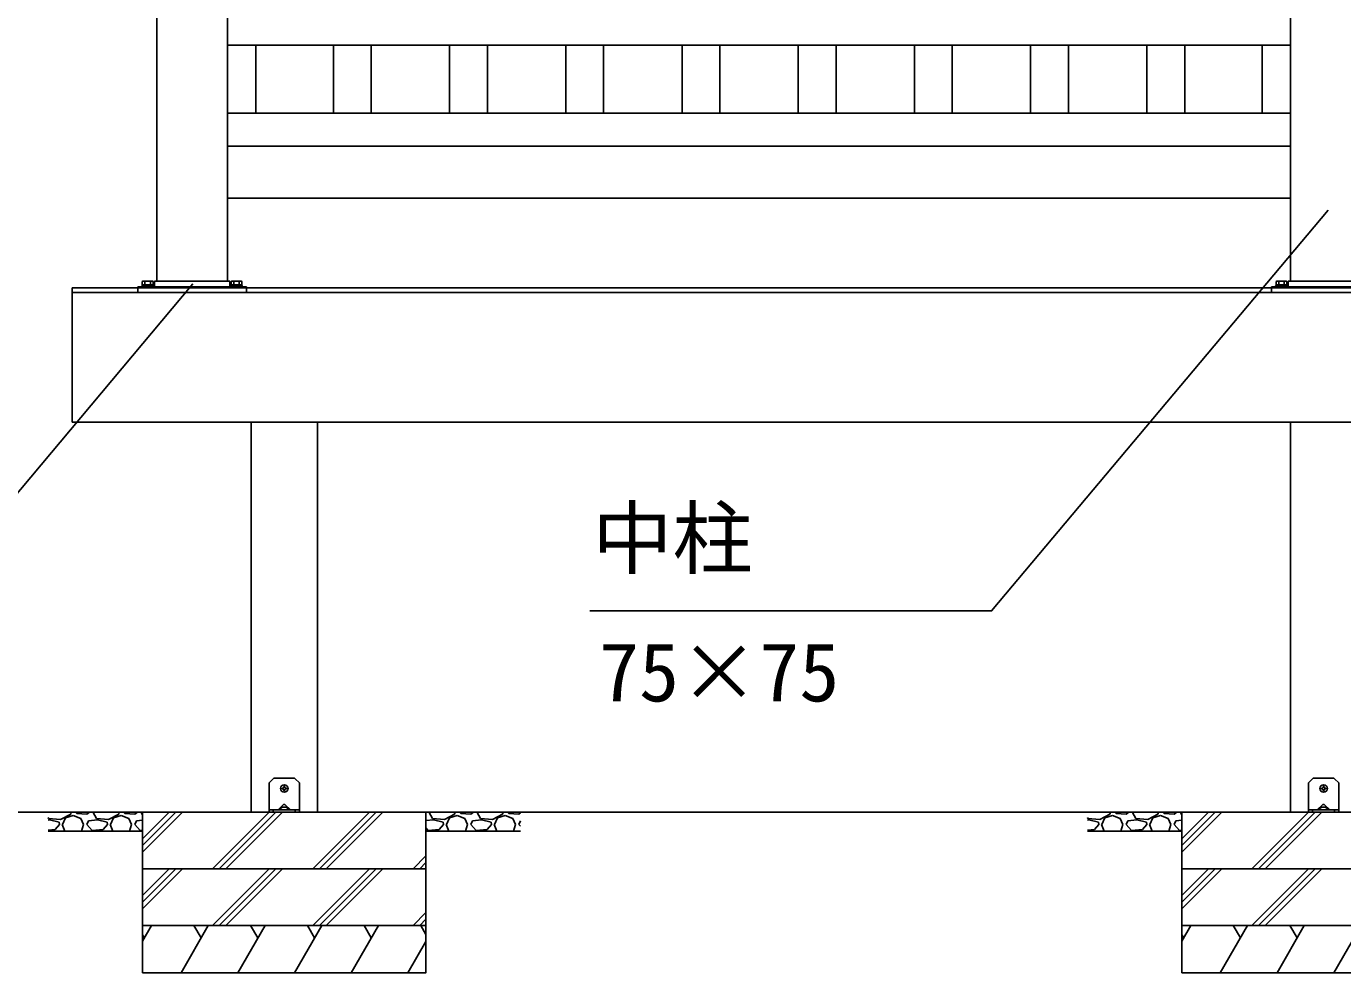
# Model space of a CAD drawing. Units: millimetres, scale not verified. Extents: x -4375 to 4375, y -6499 to 6473.
# Drawn here: x -1375 to 18, y 81 to 1083 of the extents above; entities that cross this region are included whole.
import ezdxf
from ezdxf.enums import TextEntityAlignment as Align

# ---------------------------------------------------------------- set-up
doc = ezdxf.new("R2010")
doc.units = ezdxf.units.MM
doc.header["$LTSCALE"] = 30
for name, color, linetype in [('0-2_YKK_13', 4, 'Continuous'), ('0-3_YKK_A1', 4, 'Continuous'), ('0-4_YKK_D', 6, 'Continuous')]:
    doc.layers.add(name, color=color, linetype=linetype)
doc.styles.add('ＭＳ ゴシック', font='')
doc.styles.get('ＭＳ ゴシック').set_extended_font_data('MS Gothic')

msp = doc.modelspace()

# ---------------------------------------------------------------- linework, layer by layer
at = {"layer": '0-2_YKK_13'}
for p, q in [((-1118.5, 281.8), (-1114.09, 286.21)), ((-1118.5, 253.8), (-1118.5, 281.8)), ((-1112.67, 286.8), (-1092.33, 286.8)), ((-1090.91, 286.21), (-1086.5, 281.8)), ((-1086.5, 253.8), (-1086.5, 281.8)), ((-14.09, 286.21), (-18.5, 281.8)), ((-18.5, 253.8), (-18.5, 281.8)), ((7.67, 286.8), (-12.67, 286.8)), ((13.5, 281.8), (9.09, 286.21)), ((13.5, 253.8), (13.5, 281.8)), ((-1104.75, 276.3), (-1103.64, 276.32)), ((-1104.75, 275.3), (-1103.64, 275.28)), ((-1103.64, 276.32), (-1103.12, 276.42)), ((-1103.64, 275.28), (-1103.12, 275.18)), ((-1103.02, 276.94), (-1103.12, 276.42)), ((-1103.02, 274.66), (-1103.12, 275.18)), ((-1103, 278.04), (-1103.02, 276.94)), ((-1103, 273.56), (-1103.02, 274.66)), ((-1102, 278.04), (-1101.98, 276.94)), ((-1102, 273.56), (-1101.98, 274.66)), ((-1101.98, 276.94), (-1101.88, 276.42)), ((-1101.98, 274.66), (-1101.88, 275.18)), ((-1101.36, 276.32), (-1101.88, 276.42)), ((-1101.36, 275.28), (-1101.88, 275.18)), ((-1100.26, 276.3), (-1101.36, 276.32)), ((-1100.26, 275.3), (-1101.36, 275.28)), ((-4.75, 276.3), (-3.64, 276.32)), ((-4.75, 275.3), (-3.64, 275.28)), ((-3.64, 276.32), (-3.12, 276.42)), ((-3.64, 275.28), (-3.12, 275.18)), ((-3.02, 276.94), (-3.12, 276.42)), ((-3.02, 274.66), (-3.12, 275.18)), ((-3, 278.04), (-3.02, 276.94)), ((-3, 273.56), (-3.02, 274.66)), ((-2, 278.04), (-1.98, 276.94)), ((-2, 273.56), (-1.98, 274.66)), ((-1.98, 276.94), (-1.88, 276.42)), ((-1.98, 274.66), (-1.88, 275.18)), ((-1.36, 276.32), (-1.88, 276.42)), ((-1.36, 275.28), (-1.88, 275.18)), ((-0.26, 276.3), (-1.36, 276.32)), ((-0.26, 275.3), (-1.36, 275.28)), ((-1118.5, 253.8), (-1118.5, 253.3)), ((-1118.5, 253.3), (-1118.5, 250.8)), ((-1114.09, 253.3), (-1118.5, 253.3)), ((-1118.5, 250.8), (-1114.09, 250.8)), ((-1112.67, 253.3), (-1114.09, 253.3)), ((-1114.09, 253.3), (-1114.09, 250.8)), ((-1114.09, 250.8), (-1112.67, 250.8)), ((-1112.67, 253.3), (-1092.33, 253.3)), ((-1112.67, 250.8), (-1092.33, 250.8)), ((-1108.4, 253.8), (-1103.94, 258.26)), ((-1106.5, 254.22), (-1106.5, 253.8)), ((-1099, 253.3), (-1106, 253.3)), ((-1101.06, 258.26), (-1096.6, 253.8)), ((-1098.5, 254.22), (-1098.5, 253.8)), ((-1090.91, 253.3), (-1092.33, 253.3)), ((-1092.33, 250.8), (-1090.91, 250.8)), ((-1090.91, 250.8), (-1090.91, 253.3)), ((-1090.91, 250.8), (-1086.5, 250.8)), ((-1086.5, 253.3), (-1086.5, 253.8)), ((-18.5, 253.3), (-18.5, 253.8)), ((-14.09, 250.8), (-18.5, 250.8)), ((-14.09, 253.3), (-12.67, 253.3)), ((-14.09, 250.8), (-14.09, 253.3)), ((-12.67, 250.8), (-14.09, 250.8)), ((7.67, 253.3), (-12.67, 253.3)), ((7.67, 250.8), (-12.67, 250.8)), ((-3.94, 258.26), (-8.4, 253.8)), ((-6.5, 254.22), (-6.5, 253.8)), ((-6, 253.3), (1, 253.3)), ((3.4, 253.8), (-1.06, 258.26)), ((1.5, 254.22), (1.5, 253.8)), ((7.67, 253.3), (9.09, 253.3)), ((9.09, 250.8), (7.67, 250.8)), ((9.09, 253.3), (13.5, 253.3)), ((9.09, 253.3), (9.09, 250.8)), ((13.5, 250.8), (9.09, 250.8)), ((13.5, 253.8), (13.5, 253.3)), ((13.5, 253.3), (13.5, 250.8))]:
    msp.add_line(p, q, dxfattribs=at)
for points in [[(-1086.5, 250.8), (-1086.5, 253.3), (-1090.91, 253.3)], [(-18.5, 250.8), (-18.5, 253.3), (-14.09, 253.3)]]:
    msp.add_lwpolyline(points, dxfattribs=at)
for centre in [(-1102.5, 275.8), (-2.5, 275.8)]:
    msp.add_circle(centre, 4, dxfattribs=at)
for centre, radius, start, end in [((-1112.67, 284.8), 2, 90, 135), ((-1092.33, 284.8), 2, 45, 90), ((-12.67, 284.8), 2, 90, 135), ((7.67, 284.8), 2, 45, 90), ((-1102.5, 275.8), 2.3, 167.44414, 192.55586), ((-1102.5, 275.8), 2.3, 77.44414, 102.55586), ((-1102.5, 275.8), 2.3, 257.44414, 282.55586), ((-1102.5, 275.8), 2.3, 347.44414, 12.55586), ((-2.5, 275.8), 2.3, 167.44414, 192.55586), ((-2.5, 275.8), 2.3, 77.44414, 102.55586), ((-2.5, 275.8), 2.3, 257.44414, 282.55586), ((-2.5, 275.8), 2.3, 347.44414, 12.55586), ((-1105.5, 254.22), 1, 126.03188, 180), ((-1106, 253.8), 0.5, 180, 270), ((-1102.5, 250.1), 6.1, 53.96812, 126.03188), ((-1099, 253.8), 0.5, 270, 0), ((-1099.5, 254.22), 1, 0, 53.96812), ((-5.5, 254.22), 1, 126.03188, 180), ((-6, 253.8), 0.5, 180, 270), ((-2.5, 250.1), 6.1, 53.96812, 126.03188), ((1, 253.8), 0.5, 270, 0), ((0.5, 254.22), 1, 0, 53.96812)]:
    msp.add_arc(centre, radius, start, end, dxfattribs=at)
for centre, major_axis, ratio, start_param, end_param in [((-1107.9, 253.8), (-0.688, -0.425), 0.381966, 5.2659633, 6.8367597), ((-1102.5, 255.37), (0, -3.54), 0.707107, 2.5261129, 3.7570724), ((-1097.1, 253.8), (-0.688, 0.425), 0.381966, 2.5880183, 4.1588146), ((-7.9, 253.8), (0.688, 0.425), 0.381966, 2.1243707, 3.695167), ((-2.5, 255.37), (0, -3.54), 0.707107, 2.5261129, 3.7570724), ((2.9, 253.8), (0.688, -0.425), 0.381966, 5.7296109, 7.3004073)]:
    msp.add_ellipse(centre, major_axis=major_axis, ratio=ratio, start_param=start_param, end_param=end_param, dxfattribs=at)
at = {"layer": '0-3_YKK_A1'}
for p, q in [((-1237.5, 812.8), (-1237.5, 1620.8)), ((-1162.5, 1620.8), (-1162.5, 812.8)), ((-37.5, 812.8), (-37.5, 1620.8)), ((-1162.5, 1062.8), (-37.5, 1062.8)), ((-1132.5, 1062.8), (-1132.5, 990.8)), ((-1050.5, 1062.8), (-1050.5, 990.8)), ((-1010.5, 1062.8), (-1010.5, 990.8)), ((-927.5, 1062.8), (-927.5, 990.8)), ((-887.5, 1062.8), (-887.5, 990.8)), ((-804.5, 1062.8), (-804.5, 990.8)), ((-764.5, 1062.8), (-764.5, 990.8)), ((-681.5, 1062.8), (-681.5, 990.8)), ((-641.5, 1062.8), (-641.5, 990.8)), ((-558.5, 1062.8), (-558.5, 990.8)), ((-518.5, 1062.8), (-518.5, 990.8)), ((-435.5, 1062.8), (-435.5, 990.8)), ((-395.5, 1062.8), (-395.5, 990.8)), ((-312.5, 1062.8), (-312.5, 990.8)), ((-272.5, 1062.8), (-272.5, 990.8)), ((-189.5, 1062.8), (-189.5, 990.8)), ((-149.5, 1062.8), (-149.5, 990.8)), ((-67.5, 1062.8), (-67.5, 990.8)), ((-1162.5, 990.8), (-37.5, 990.8)), ((-37.5, 955.8), (-1162.5, 955.8)), ((-1162.5, 900.8), (-37.5, 900.8)), ((-1252, 813), (-1252.77, 812.55)), ((-1252.77, 812.55), (-1252.77, 809)), ((-1241.23, 809), (-1252.77, 809)), ((-1242, 813), (-1252, 813)), ((-1249.89, 812.55), (-1249.89, 809)), ((-1244.11, 812.55), (-1244.11, 809)), ((-1242, 813), (-1241.23, 812.55)), ((-1241.23, 812.55), (-1241.23, 809)), ((-1240, 812.8), (-1240, 806.8)), ((-1240, 812.8), (-1160, 812.8)), ((-1160, 812.8), (-1160, 806.8)), ((-1158, 813), (-1158.77, 812.55)), ((-1158.77, 812.55), (-1158.77, 809)), ((-1147.23, 809), (-1158.77, 809)), ((-1148, 813), (-1158, 813)), ((-1155.89, 812.55), (-1155.89, 809)), ((-1150.11, 812.55), (-1150.11, 809)), ((-1148, 813), (-1147.23, 812.55)), ((-1147.23, 812.55), (-1147.23, 809)), ((-52, 813), (-52.77, 812.55)), ((-52.77, 812.55), (-52.77, 809)), ((-41.23, 809), (-52.77, 809)), ((-42, 813), (-52, 813)), ((-49.89, 812.55), (-49.89, 809)), ((-44.11, 812.55), (-44.11, 809)), ((-42, 813), (-41.23, 812.55)), ((-41.23, 812.55), (-41.23, 809)), ((-40, 812.8), (-40, 806.8)), ((-40, 812.8), (40, 812.8)), ((1322, 805.8), (-1327, 805.8)), ((-1327, 805.8), (-1327, 663.8)), ((1322, 800.8), (-1327, 800.8)), ((-1257.5, 806.8), (-1142.5, 806.8)), ((-1257.5, 806.8), (-1257.5, 805.8)), ((-1257.5, 805.8), (-1142.5, 805.8)), ((-1257.5, 805.8), (-1257.5, 800.8)), ((-1142.5, 805.8), (-1257.5, 805.8)), ((-1142.5, 806.8), (-1142.5, 805.8)), ((-1142.5, 805.8), (-1142.5, 800.8)), ((-57.5, 806.8), (57.5, 806.8)), ((-57.5, 806.8), (-57.5, 805.8)), ((57.5, 805.8), (-57.5, 805.8)), ((-57.5, 805.8), (57.5, 805.8)), ((-57.5, 805.8), (-57.5, 800.8)), ((1322, 663.8), (-1327, 663.8)), ((-1137.58, 663.8), (-1137.58, 250.8)), ((-1067.42, 663.8), (-1067.42, 250.8)), ((-37.58, 663.8), (-37.58, 250.8)), ((1984.09, 250.8), (-1616.31, 250.8)), ((-1252.5, 250.8), (-1352.5, 250.8)), ((-1327.94, 250.8), (-1328.54, 248.7)), ((-1322.61, 250.8), (-1321.94, 249.21)), ((-1311.27, 248.7), (-1308.56, 250.8)), ((-1304.66, 250.23), (-1304.15, 250.8)), ((-1277.14, 250.8), (-1277.74, 248.7)), ((-1271.81, 250.8), (-1271.14, 249.21)), ((-1260.47, 248.7), (-1257.76, 250.8)), ((-1253.86, 250.23), (-1253.35, 250.8)), ((-1252.5, 222.69), (-1224.39, 250.8)), ((-1252.5, 215.62), (-1217.32, 250.8)), ((-1252.5, 208.55), (-1210.25, 250.8)), ((-1178.33, 190.8), (-1118.33, 250.8)), ((-1171.26, 190.8), (-1111.26, 250.8)), ((-1164.19, 190.8), (-1104.19, 250.8)), ((-1137.58, 250.8), (-1067.42, 250.8)), ((-1072.26, 190.8), (-1012.26, 250.8)), ((-1065.19, 190.8), (-1005.19, 250.8)), ((-1058.12, 190.8), (-998.12, 250.8)), ((-952.5, 250.8), (-852.5, 250.8)), ((-949.06, 250.23), (-948.55, 250.8)), ((-921.54, 250.8), (-922.14, 248.7)), ((-916.21, 250.8), (-915.54, 249.21)), ((-904.87, 248.7), (-902.16, 250.8)), ((-898.26, 250.23), (-897.75, 250.8)), ((-870.74, 250.8), (-871.34, 248.7)), ((-865.41, 250.8), (-864.74, 249.21)), ((-152.5, 250.8), (-252.5, 250.8)), ((-227.94, 250.8), (-228.54, 248.7)), ((-222.61, 250.8), (-221.94, 249.21)), ((-211.27, 248.7), (-208.56, 250.8)), ((-204.66, 250.23), (-204.15, 250.8)), ((-177.14, 250.8), (-177.74, 248.7)), ((-171.81, 250.8), (-171.14, 249.21)), ((-160.47, 248.7), (-157.76, 250.8)), ((-153.86, 250.23), (-153.35, 250.8)), ((-152.5, 222.69), (-124.39, 250.8)), ((-152.5, 215.62), (-117.32, 250.8)), ((-152.5, 208.55), (-110.25, 250.8)), ((-152.5, 190.8), (-152.5, 250.8)), ((-78.33, 190.8), (-18.33, 250.8)), ((-71.26, 190.8), (-11.26, 250.8)), ((-64.19, 190.8), (-4.19, 250.8)), ((32.58, 250.8), (-37.58, 250.8)), ((-1351.91, 244.13), (-1352.5, 245.15)), ((-1350.89, 242.61), (-1352.5, 242.44)), ((-1339.21, 243.12), (-1351.91, 244.13)), ((-1340.73, 240.07), (-1350.89, 242.61)), ((-1340.22, 237.53), (-1344.8, 232.45)), ((-1340.22, 237.53), (-1340.73, 240.07)), ((-1328.54, 248.7), (-1339.21, 243.12)), ((-1337.68, 237.53), (-1334.8, 230.8)), ((-1337.18, 237.53), (-1334.13, 244.64)), ((-1334.13, 244.64), (-1326, 247.18)), ((-1326, 247.18), (-1317.87, 244.13)), ((-1321.94, 249.21), (-1311.27, 248.7)), ((-1317.87, 244.13), (-1314.82, 237.53)), ((-1317.23, 230.8), (-1314.82, 237.53)), ((-1311.27, 237.53), (-1309.74, 241.59)), ((-1305.68, 231.43), (-1311.27, 237.53)), ((-1300.09, 242.61), (-1309.74, 241.59)), ((-1301.11, 244.13), (-1304.66, 250.23)), ((-1288.41, 243.12), (-1301.11, 244.13)), ((-1289.93, 240.07), (-1300.09, 242.61)), ((-1289.42, 237.53), (-1294, 232.45)), ((-1289.42, 237.53), (-1289.93, 240.07)), ((-1277.74, 248.7), (-1288.41, 243.12)), ((-1286.88, 237.53), (-1284, 230.8)), ((-1286.38, 237.53), (-1283.33, 244.64)), ((-1283.33, 244.64), (-1275.2, 247.18)), ((-1275.2, 247.18), (-1267.07, 244.13)), ((-1271.14, 249.21), (-1260.47, 248.7)), ((-1267.07, 244.13), (-1264.02, 237.53)), ((-1266.43, 230.8), (-1264.02, 237.53)), ((-1260.47, 237.53), (-1258.94, 241.59)), ((-1254.88, 231.43), (-1260.47, 237.53)), ((-1252.5, 242.27), (-1258.94, 241.59)), ((-1252.5, 247.89), (-1253.86, 250.23)), ((-944.49, 242.61), (-952.5, 241.77)), ((-945.51, 244.13), (-949.06, 250.23)), ((-932.81, 243.12), (-945.51, 244.13)), ((-934.33, 240.07), (-944.49, 242.61)), ((-933.82, 237.53), (-938.4, 232.45)), ((-933.82, 237.53), (-934.33, 240.07)), ((-922.14, 248.7), (-932.81, 243.12)), ((-931.28, 237.53), (-928.4, 230.8)), ((-930.78, 237.53), (-927.73, 244.64)), ((-927.73, 244.64), (-919.6, 247.18)), ((-919.6, 247.18), (-911.47, 244.13)), ((-915.54, 249.21), (-904.87, 248.7)), ((-911.47, 244.13), (-908.42, 237.53)), ((-910.83, 230.8), (-908.42, 237.53)), ((-904.87, 237.53), (-903.34, 241.59)), ((-899.28, 231.43), (-904.87, 237.53)), ((-893.69, 242.61), (-903.34, 241.59)), ((-894.71, 244.13), (-898.26, 250.23)), ((-882.01, 243.12), (-894.71, 244.13)), ((-883.53, 240.07), (-893.69, 242.61)), ((-883.02, 237.53), (-887.6, 232.45)), ((-883.02, 237.53), (-883.53, 240.07)), ((-871.34, 248.7), (-882.01, 243.12)), ((-880.48, 237.53), (-877.6, 230.8)), ((-879.98, 237.53), (-876.93, 244.64)), ((-876.93, 244.64), (-868.8, 247.18)), ((-868.8, 247.18), (-860.67, 244.13)), ((-864.74, 249.21), (-854.07, 248.7)), ((-860.67, 244.13), (-857.62, 237.53)), ((-860.03, 230.8), (-857.62, 237.53)), ((-854.07, 248.7), (-852.5, 249.92)), ((-854.07, 237.53), (-852.54, 241.59)), ((-852.5, 235.82), (-854.07, 237.53)), ((-852.5, 241.6), (-852.54, 241.59)), ((-251.91, 244.13), (-252.5, 245.15)), ((-250.89, 242.61), (-252.5, 242.44)), ((-239.21, 243.12), (-251.91, 244.13)), ((-240.73, 240.07), (-250.89, 242.61)), ((-240.22, 237.53), (-244.8, 232.45)), ((-240.22, 237.53), (-240.73, 240.07)), ((-228.54, 248.7), (-239.21, 243.12)), ((-237.68, 237.53), (-234.8, 230.8)), ((-237.18, 237.53), (-234.13, 244.64)), ((-234.13, 244.64), (-226, 247.18)), ((-226, 247.18), (-217.87, 244.13)), ((-221.94, 249.21), (-211.27, 248.7)), ((-217.87, 244.13), (-214.82, 237.53)), ((-217.23, 230.8), (-214.82, 237.53)), ((-211.27, 237.53), (-209.74, 241.59)), ((-205.68, 231.43), (-211.27, 237.53)), ((-200.09, 242.61), (-209.74, 241.59)), ((-201.11, 244.13), (-204.66, 250.23)), ((-188.41, 243.12), (-201.11, 244.13)), ((-189.93, 240.07), (-200.09, 242.61)), ((-189.42, 237.53), (-194, 232.45)), ((-189.42, 237.53), (-189.93, 240.07)), ((-177.74, 248.7), (-188.41, 243.12)), ((-186.88, 237.53), (-184, 230.8)), ((-186.38, 237.53), (-183.33, 244.64)), ((-183.33, 244.64), (-175.2, 247.18)), ((-175.2, 247.18), (-167.07, 244.13)), ((-171.14, 249.21), (-160.47, 248.7)), ((-167.07, 244.13), (-164.02, 237.53)), ((-166.43, 230.8), (-164.02, 237.53)), ((-160.47, 237.53), (-158.94, 241.59)), ((-154.88, 231.43), (-160.47, 237.53)), ((-152.5, 242.27), (-158.94, 241.59)), ((-152.5, 247.89), (-153.86, 250.23)), ((-1344.8, 232.45), (-1352.5, 231.78)), ((-1252.5, 230.8), (-1352.5, 230.8)), ((-1294, 232.45), (-1305.68, 231.43)), ((-1252.5, 231.64), (-1254.88, 231.43)), ((-950.08, 231.43), (-952.5, 234.07)), ((-952.5, 230.8), (-852.5, 230.8)), ((-938.4, 232.45), (-950.08, 231.43)), ((-887.6, 232.45), (-899.28, 231.43)), ((-244.8, 232.45), (-252.5, 231.78)), ((-152.5, 230.8), (-252.5, 230.8)), ((-194, 232.45), (-205.68, 231.43)), ((-152.5, 231.64), (-154.88, 231.43)), ((-966.2, 190.8), (-952.5, 204.5)), ((-959.13, 190.8), (-952.5, 197.43)), ((-1252.5, 162.69), (-1224.39, 190.8)), ((-1252.5, 155.62), (-1217.32, 190.8)), ((-1252.5, 148.55), (-1210.25, 190.8)), ((-1178.33, 130.8), (-1118.33, 190.8)), ((-1171.26, 130.8), (-1111.26, 190.8)), ((-1164.19, 130.8), (-1104.19, 190.8)), ((-1072.26, 130.8), (-1012.26, 190.8)), ((-1065.19, 130.8), (-1005.19, 190.8)), ((-1058.12, 130.8), (-998.12, 190.8)), ((-152.5, 162.69), (-124.39, 190.8)), ((-152.5, 155.62), (-117.32, 190.8)), ((-152.5, 148.55), (-110.25, 190.8)), ((-78.33, 130.8), (-18.33, 190.8)), ((-71.26, 130.8), (-11.26, 190.8)), ((-64.19, 130.8), (-4.19, 190.8)), ((-966.2, 130.8), (-952.5, 144.5)), ((-1252.5, 114.26), (-1242.95, 130.8)), ((-1211.78, 80.8), (-1182.91, 130.8)), ((-1198.13, 130.8), (-1190.52, 117.62)), ((-1151.73, 80.8), (-1122.86, 130.8)), ((-1138.09, 130.8), (-1130.47, 117.62)), ((-1091.69, 80.8), (-1062.82, 130.8)), ((-1078.04, 130.8), (-1070.43, 117.62)), ((-1031.64, 80.8), (-1002.78, 130.8)), ((-1018, 130.8), (-1010.39, 117.62)), ((-959.13, 130.8), (-952.5, 137.43)), ((-957.95, 130.8), (-952.5, 121.36)), ((-152.5, 114.26), (-142.95, 130.8)), ((-111.78, 80.8), (-82.91, 130.8)), ((-98.13, 130.8), (-90.52, 117.62)), ((-51.73, 80.8), (-22.86, 130.8)), ((-38.09, 130.8), (-30.47, 117.62)), ((8.31, 80.8), (37.18, 130.8)), ((-1252.5, 120.97), (-1250.56, 117.62)), ((-971.6, 80.8), (-952.5, 113.88)), ((-152.5, 120.97), (-150.56, 117.62))]:
    msp.add_line(p, q, dxfattribs=at)
for points in [[(-1241.43, 807.8), (-1252.58, 807.8), (-1252.58, 809), (-1241.43, 809)], [(-1147.43, 807.8), (-1158.58, 807.8), (-1158.58, 809), (-1147.43, 809)], [(-41.42, 807.8), (-52.57, 807.8), (-52.57, 809), (-41.42, 809)], [(-1240.5, 807.8), (-1240.5, 806.8), (-1253.5, 806.8), (-1253.5, 807.8)], [(-1146.5, 807.8), (-1146.5, 806.8), (-1159.5, 806.8), (-1159.5, 807.8)], [(-40.5, 807.8), (-40.5, 806.8), (-53.5, 806.8), (-53.5, 807.8)], [(-1252.5, 250.8), (-952.5, 250.8), (-952.5, 190.8), (-1252.5, 190.8)], [(-1252.5, 190.8), (-952.5, 190.8), (-952.5, 130.8), (-1252.5, 130.8)], [(-1252.5, 130.8), (-952.5, 130.8), (-952.5, 80.8), (-1252.5, 80.8)], [(-152.5, 130.8), (147.5, 130.8), (147.5, 80.8), (-152.5, 80.8)]]:
    msp.add_lwpolyline(points, close=True, dxfattribs=at)
for points in [[(-152.5, 250.8), (147.5, 250.8), (147.5, 190.8)], [(147.5, 190.8), (-152.5, 190.8), (147.5, 190.8)], [(147.5, 190.8), (147.5, 130.8), (-152.5, 130.8), (-152.5, 190.8)]]:
    msp.add_lwpolyline(points, dxfattribs=at)
for centre, radius, start, end in [((-1251.33, 810.44), 2.56, 55.61708, 124.38292), ((-1247, 803.45), 9.55, 72.41276, 107.58724), ((-1242.67, 810.44), 2.56, 55.61708, 124.38292), ((-1157.33, 810.44), 2.56, 55.61708, 124.38292), ((-1153, 803.45), 9.55, 72.41276, 107.58724), ((-1148.67, 810.44), 2.56, 55.61708, 124.38292), ((-51.33, 810.44), 2.56, 55.61708, 124.38292), ((-47, 803.45), 9.55, 72.41276, 107.58724), ((-42.67, 810.44), 2.56, 55.61708, 124.38292)]:
    msp.add_arc(centre, radius, start, end, dxfattribs=at)
at = {"layer": '0-4_YKK_D'}
for points in [[(2.28, 888.17), (-353.8, 463.8), (-779.24, 463.8)], [(-1199.11, 810.2), (-1489.77, 463.8), (-2280.85, 463.8)]]:
    msp.add_lwpolyline(points, dxfattribs=at)

# ---------------------------------------------------------------- texts
at = {"layer": '0-4_YKK_D', "style": 'ＭＳ ゴシック'}
for s, p in [('中柱', (-776.59, 491)), ('75×75', (-769.35, 349.33))]:
    msp.add_text(s, height=62.32, dxfattribs=at).set_placement(p, align=Align.BOTTOM_LEFT)

doc.saveas('drawing.dxf')
